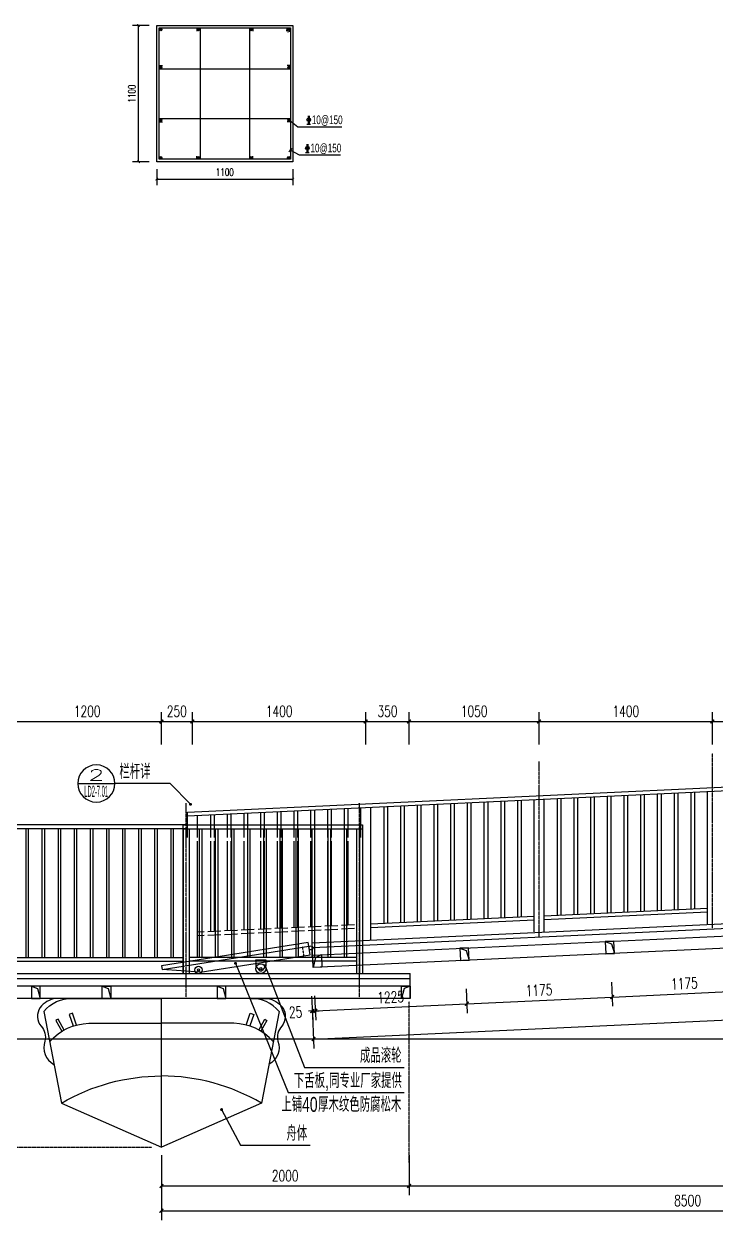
# Model space of a CAD drawing. Extents: x 1332 to 175445, y 256143 to 386027.
# Drawn here: x 101058 to 106648, y 271117 to 280771 of the extents above; entities that cross this region are included whole.
import ezdxf
from ezdxf.enums import TextEntityAlignment as Align

# ---------------------------------------------------------------- set-up
doc = ezdxf.new("R2010")
doc.units = 0
doc.header["$LTSCALE"] = 10
doc.header["$MEASUREMENT"] = 0
doc.linetypes.add('DASH', pattern=[0.35, 0.25, -0.1])
doc.linetypes.add('DOTE', pattern=[2.42, 2, -0.2, 0.02, -0.2])
for name, color, linetype in [('00-Palm-标注', 3, 'Continuous'), ('00-Palm-道路中线', 1, 'DOTE'), ('00-园建', 4, 'Continuous'), ('00-填充', 8, 'Continuous'), ('00-立面细', 2, 'Continuous'), ('04', 4, 'Continuous'), ('06', 6, 'Continuous'), ('0园建', 30, 'Continuous'), ('DIM_LEAD', 3, 'Continuous'), ('PUB_DIM', 3, 'Continuous'), ('PUB_TEXT', 7, 'Continuous')]:
    doc.layers.add(name, color=color, linetype=linetype)
doc.styles.add('_TCH_DIM_T3', font='SIMPLEX', dxfattribs={"width": 0.705882, "bigfont": 'GBCBIG'})
doc.styles.add('COMP', font='COMPLEX', dxfattribs={"bigfont": 'hztxt'})
doc.styles.add('PALMstyle', font='HAIWENRS', dxfattribs={"width": 0.7, "bigfont": 'HZTXT'})
doc.linetypes.add('ZIGZAG', pattern='A,0.0001,-0.2,[131,ltypeshp.shx,S=0.2,R=0,X=-0.2,Y=0],-0.4,[131,ltypeshp.shx,S=0.2,R=180,X=0.2,Y=0],-0.2', length=0.8001)
doc.dimstyles.new('_TCH_ARCH&&20', dxfattribs={"dimtxt": 59.5, "dimasz": 20, "dimexe": 50, "dimexo": 60, "dimgap": 25.25, "dimtad": 1, "dimdec": 0, "dimrnd": 5, "dimzin": 0, "dimdsep": 46, "dimtxsty": '_TCH_DIM_T3', "dimblk": 'ARCHTICK', "dimcen": 0.09, "dimclrt": 7, "dimazin": 2, "dimtfac": 1, "dimtdec": 0, "dimtix": 1, "dimtmove": 2, "dimatfit": 3, "dimfxl": 0, "dimtolj": 1, "dimtzin": 0, "dimarcsym": 0})
doc.dimstyles.new('_TCH_ARCH&&30', dxfattribs={"dimtxt": 89.25, "dimasz": 30, "dimexe": 75, "dimexo": 90, "dimgap": 37.875, "dimtad": 1, "dimdec": 0, "dimrnd": 5, "dimzin": 0, "dimdsep": 46, "dimtxsty": '_TCH_DIM_T3', "dimblk": 'ARCHTICK', "dimcen": 0.09, "dimclrt": 7, "dimazin": 2, "dimtfac": 1, "dimtdec": 0, "dimtix": 1, "dimtmove": 2, "dimatfit": 3, "dimfxl": 0, "dimtolj": 1, "dimtzin": 0, "dimarcsym": 0})

# ---------------------------------------------------------------- blocks, each defined once
blk = doc.blocks.new('A$C2A4A4953')
at = {"layer": '00-园建'}
for p, q in [((300, 10), (0, 80)), ((0, 80), (1200, 80)), ((300, 10), (1200, 10)), ((1200, 10), (1200, 80))]:
    blk.add_line(p, q, dxfattribs=at)
at = {"layer": '00-园建', "linetype": 'DASH', "ltscale": 0.05}
blk.add_line((1150, 10), (1150, 80), dxfattribs=at)
at = {"layer": '00-园建'}
blk.add_lwpolyline([(0, 80), (1200, 80), (1200, 110), (0, 110)], close=True, dxfattribs=at)
for centre, radius in [((290, 30), 30), ((290, 30), 8.5), ((1216, 64), 16)]:
    blk.add_circle(centre, radius, dxfattribs=at)
blk = doc.blocks.new('011')
at = {"lineweight": -3}
for p, q in [((5241.1, 1934), (5241.1, 1895.7)), ((5321.1, 1934), (5321.1, 1895.7)), ((5242.2, 1892.6), (5266.9, 1860.9)), ((5320.1, 1892.6), (5295.3, 1860.9))]:
    blk.add_line(p, q, dxfattribs=at)
blk.add_lwpolyline([(5241.1, 1944), (5321.1, 1944), (5321.1, 1934), (5241.1, 1934)], close=True, dxfattribs=at)
for radius in [40, 8.5]:
    blk.add_circle((5281.1, 1872), radius, dxfattribs=at)
for centre, radius, start, end in [((5246.1, 1895.7), 5, 180, 217.96706), ((5281.1, 1872), 18, 217.96706, 322.03294), ((5316.1, 1895.7), 5, 322.03294, 0)]:
    blk.add_arc(centre, radius, start, end, dxfattribs=at)
blk = doc.blocks.new('CS')
at = {"layer": '00-园建'}
for p, q in [((0, -1200), (0, 0)), ((-807.6, -845.2), (0, -1200)), ((807.6, -845.2), (0, -1200))]:
    blk.add_line(p, q, dxfattribs=at)
for points in [[(-950, -106.7, -0.23632), (-718.1, 0), (0, 0)], [(950, -106.7, 0.23632), (718.1, 0), (0, 0)], [(-854.9, 0, 0.194799), (-979.5, -73.1, 0.323645), (-971.9, -225.1, -0.256381), (-941.2, -344, 0.37414), (-867.7, -533.5, 8.704766)], [(854.9, 0, -0.194799), (979.5, -73.1, -0.323645), (971.9, -225.1, 0.256381), (941.2, -344, -0.37414), (867.7, -533.5, -8.704766)], [(-950, -106.7), (-807.6, -845.2, -0.13307), (0, -626, -0.125801)], [(-786.4, -255.5), (-835.1, -168.1, 0.009242), (-852.4, -178.2), (-803.9, -265.2)], [(-685, -214.5), (-717.2, -119.7, 0.013867), (-745.9, -128.5), (-714, -222.3)], [(950, -106.7), (807.6, -845.2, 0.13307), (0, -626, 0.125801)], [(685, -214.5), (717.2, -119.7, -0.013867), (745.9, -128.5), (714, -222.3)], [(786.4, -255.5), (835.1, -168.1, -0.009242), (852.4, -178.2), (803.9, -265.2)], [(-901.1, -347.4, -0.205442), (-586, -200), (0, -200)], [(901.1, -347.4, 0.205442), (586, -200), (0, -200)]]:
    blk.add_lwpolyline(points, format="xyb", dxfattribs=at)
for points in [[(-718.1, 0), (-854.9, 0)], [(718.1, 0), (854.9, 0)]]:
    blk.add_lwpolyline(points, dxfattribs=at)
blk = doc.blocks.new('索引号')
at = {"color": 2}
blk.add_line((5, 0), (-5, 0), dxfattribs=at)
blk.add_circle((0, 0), 5, dxfattribs=at)
for tag, style, width, p, p2 in [('A', 'COMP', 1.695908, (-2.17, 0.77), (2.19, 0.77)), ('LD1.01', 'PALMstyle', 0.559608, (-3.16, -3.59), (3.23, -3.59))]:
    blk.add_attdef(tag, text='', height=3, dxfattribs=dict(style=style, width=width)).set_placement(p, p2, align=Align.FIT)
blk = doc.blocks.new('L')
at = {"layer": '00-填充', "color": 8}
for p, q in [((1400, 1200), (0, 1200)), ((1400, 1170), (0, 1170)), ((105, 1170), (105, 130)), ((125, 1170), (125, 130)), ((235, 1170), (235, 130)), ((255, 1170), (255, 130)), ((365, 1170), (365, 130)), ((385, 1170), (385, 130)), ((495, 1170), (495, 130)), ((515, 1170), (515, 130)), ((625, 1170), (625, 130)), ((645, 1170), (645, 130)), ((755, 1170), (755, 130)), ((775, 1170), (775, 130)), ((885, 1170), (885, 130)), ((905, 1170), (905, 130)), ((1015, 1170), (1015, 130)), ((1035, 1170), (1035, 130)), ((1145, 1170), (1145, 130)), ((1165, 1170), (1165, 130)), ((1275, 1170), (1275, 130)), ((1295, 1170), (1295, 130)), ((1375, 1170), (1375, 0)), ((25, 130), (1375, 130)), ((25, 100), (1375, 100)), ((40, 130), (1360, 130)), ((40, 100), (1360, 100))]:
    blk.add_line(p, q, dxfattribs=at)
blk.add_lwpolyline([(25, 1170), (25, 0)], dxfattribs=at)
blk = doc.blocks.new('L1')
at = {"layer": '00-填充', "color": 8}
for p, q in [((-25, 1200), (1425, 1200)), ((-25, 0), (-25, 1200)), ((-25, 1170), (1425, 1170)), ((25, 1170), (25, 0)), ((105, 1170), (105, 130)), ((125, 1170), (125, 130)), ((235, 1170), (235, 130)), ((255, 1170), (255, 130)), ((365, 1170), (365, 130)), ((385, 1170), (385, 130)), ((495, 1170), (495, 130)), ((515, 1170), (515, 130)), ((625, 1170), (625, 130)), ((645, 1170), (645, 130)), ((755, 1170), (755, 130)), ((775, 1170), (775, 130)), ((885, 1170), (885, 130)), ((905, 1170), (905, 130)), ((1015, 1170), (1015, 130)), ((1035, 1170), (1035, 130)), ((1145, 1170), (1145, 130)), ((1165, 1170), (1165, 130)), ((1275, 1170), (1275, 130)), ((1295, 1170), (1295, 130)), ((1400, 1200), (1400, 0)), ((1425, 1200), (1425, 0)), ((1375, 130), (25, 130)), ((1375, 100), (25, 100)), ((1360, 130), (40, 130)), ((1360, 100), (40, 100))]:
    blk.add_line(p, q, dxfattribs=at)
blk.add_lwpolyline([(1375, 1170), (1375, 0)], dxfattribs=at)
blk = doc.blocks.new('_ArchTick')
at = {"color": 0, "linetype": 'ByBlock', "const_width": 0.4}
blk.add_lwpolyline([(-0.5, -0.5), (0.5, 0.5)], dxfattribs=at)
blk = doc.blocks.new('*D272')
at = {"layer": 'Defpoints', "color": 0, "transparency": 16777216}
for p in [(104168.5, 271731.4), (110668.5, 271731.4), (110668.5, 271392)]:
    blk.add_point(p, dxfattribs=at)
at = {"layer": 'PUB_DIM', "color": 0, "lineweight": -2, "transparency": 16777216}
for p, q in [((104168.5, 271641.4), (104168.5, 271317)), ((110668.5, 271641.4), (110668.5, 271317)), ((104168.5, 271392), (110668.5, 271392))]:
    blk.add_line(p, q, dxfattribs=at)
at = {"layer": 'PUB_DIM', "color": 0, "lineweight": -2, "transparency": 16777216, "xscale": 30, "yscale": 30, "zscale": 30, "rotation": 180}
blk.add_blockref('_ArchTick', (104168.5, 271392), dxfattribs=at)
at = {"layer": 'PUB_DIM', "color": 0, "lineweight": -2, "transparency": 16777216, "xscale": 30, "yscale": 30, "zscale": 30}
blk.add_blockref('_ArchTick', (110668.5, 271392), dxfattribs=at)
at = {"layer": 'PUB_DIM', "color": 7, "transparency": 16777216, "insert": (107418.5, 271474.5), "char_height": 89.25, "attachment_point": 5, "style": '_TCH_DIM_T3'}
blk.add_mtext('\\A1;6500', dxfattribs=at)
blk = doc.blocks.new('*D273')
at = {"layer": 'Defpoints', "color": 0, "transparency": 16777216}
for p in [(102168.5, 271731.4), (104168.5, 271731.4), (104168.5, 271392)]:
    blk.add_point(p, dxfattribs=at)
at = {"layer": 'PUB_DIM', "color": 0, "lineweight": -2, "transparency": 16777216}
for p, q in [((102168.5, 271641.4), (102168.5, 271317)), ((104168.5, 271641.4), (104168.5, 271317)), ((102168.5, 271392), (104168.5, 271392))]:
    blk.add_line(p, q, dxfattribs=at)
at = {"layer": 'PUB_DIM', "color": 0, "lineweight": -2, "transparency": 16777216, "xscale": 30, "yscale": 30, "zscale": 30, "rotation": 180}
blk.add_blockref('_ArchTick', (102168.5, 271392), dxfattribs=at)
at = {"layer": 'PUB_DIM', "color": 0, "lineweight": -2, "transparency": 16777216, "xscale": 30, "yscale": 30, "zscale": 30}
blk.add_blockref('_ArchTick', (104168.5, 271392), dxfattribs=at)
at = {"layer": 'PUB_DIM', "color": 7, "transparency": 16777216, "insert": (103168.5, 271474.5), "char_height": 89.25, "attachment_point": 5, "style": '_TCH_DIM_T3'}
blk.add_mtext('\\A1;2000', dxfattribs=at)
blk = doc.blocks.new('*D274')
at = {"layer": 'Defpoints', "color": 0, "transparency": 16777216}
for p in [(102168.5, 271464.2), (110668.5, 271464.2), (110668.5, 271191.6)]:
    blk.add_point(p, dxfattribs=at)
at = {"layer": 'PUB_DIM', "color": 0, "lineweight": -2, "transparency": 16777216}
for p, q in [((102168.5, 271374.2), (102168.5, 271116.6)), ((110668.5, 271374.2), (110668.5, 271116.6)), ((102168.5, 271191.6), (110668.5, 271191.6))]:
    blk.add_line(p, q, dxfattribs=at)
at = {"layer": 'PUB_DIM', "color": 0, "lineweight": -2, "transparency": 16777216, "xscale": 30, "yscale": 30, "zscale": 30, "rotation": 180}
blk.add_blockref('_ArchTick', (102168.5, 271191.6), dxfattribs=at)
at = {"layer": 'PUB_DIM', "color": 0, "lineweight": -2, "transparency": 16777216, "xscale": 30, "yscale": 30, "zscale": 30}
blk.add_blockref('_ArchTick', (110668.5, 271191.6), dxfattribs=at)
at = {"layer": 'PUB_DIM', "color": 7, "transparency": 16777216, "insert": (106418.5, 271274.1), "char_height": 89.25, "attachment_point": 5, "style": '_TCH_DIM_T3'}
blk.add_mtext('\\A1;8500', dxfattribs=at)
blk = doc.blocks.new('*D276')
at = {"layer": 'Defpoints', "color": 0, "transparency": 16777216}
for p in [(102168.5, 275140.7), (100968.5, 274864.5), (102168.5, 274864.5)]:
    blk.add_point(p, dxfattribs=at)
at = {"layer": 'PUB_DIM', "color": 0, "lineweight": -2, "transparency": 16777216}
for p, q in [((100968.5, 274954.5), (100968.5, 275215.7)), ((102168.5, 274954.5), (102168.5, 275215.7)), ((100968.5, 275140.7), (102168.5, 275140.7))]:
    blk.add_line(p, q, dxfattribs=at)
at = {"layer": 'PUB_DIM', "color": 0, "lineweight": -2, "transparency": 16777216, "xscale": 30, "yscale": 30, "zscale": 30, "rotation": 180}
blk.add_blockref('_ArchTick', (100968.5, 275140.7), dxfattribs=at)
at = {"layer": 'PUB_DIM', "color": 0, "lineweight": -2, "transparency": 16777216, "xscale": 30, "yscale": 30, "zscale": 30}
blk.add_blockref('_ArchTick', (102168.5, 275140.7), dxfattribs=at)
at = {"layer": 'PUB_DIM', "color": 7, "transparency": 16777216, "insert": (101568.5, 275223.2), "char_height": 89.25, "attachment_point": 5, "style": '_TCH_DIM_T3'}
blk.add_mtext('\\A1;1200', dxfattribs=at)
blk = doc.blocks.new('*D277')
at = {"layer": 'Defpoints', "color": 0, "transparency": 16777216}
for p in [(102418.5, 275140.7), (102168.5, 274864.5), (102418.5, 274864.5)]:
    blk.add_point(p, dxfattribs=at)
at = {"layer": 'PUB_DIM', "color": 0, "lineweight": -2, "transparency": 16777216}
for p, q in [((102168.5, 274954.5), (102168.5, 275215.7)), ((102418.5, 274954.5), (102418.5, 275215.7)), ((102168.5, 275140.7), (102418.5, 275140.7))]:
    blk.add_line(p, q, dxfattribs=at)
at = {"layer": 'PUB_DIM', "color": 0, "lineweight": -2, "transparency": 16777216, "xscale": 30, "yscale": 30, "zscale": 30, "rotation": 180}
blk.add_blockref('_ArchTick', (102168.5, 275140.7), dxfattribs=at)
at = {"layer": 'PUB_DIM', "color": 0, "lineweight": -2, "transparency": 16777216, "xscale": 30, "yscale": 30, "zscale": 30}
blk.add_blockref('_ArchTick', (102418.5, 275140.7), dxfattribs=at)
at = {"layer": 'PUB_DIM', "color": 7, "transparency": 16777216, "insert": (102293.5, 275223.2), "char_height": 89.25, "attachment_point": 5, "style": '_TCH_DIM_T3'}
blk.add_mtext('\\A1;250', dxfattribs=at)
blk = doc.blocks.new('*D278')
at = {"layer": 'Defpoints', "color": 0, "transparency": 16777216}
for p in [(103818.5, 275140.7), (102418.5, 274864.5), (103818.5, 274864.5)]:
    blk.add_point(p, dxfattribs=at)
at = {"layer": 'PUB_DIM', "color": 0, "lineweight": -2, "transparency": 16777216}
for p, q in [((102418.5, 274954.5), (102418.5, 275215.7)), ((103818.5, 274954.5), (103818.5, 275215.7)), ((102418.5, 275140.7), (103818.5, 275140.7))]:
    blk.add_line(p, q, dxfattribs=at)
at = {"layer": 'PUB_DIM', "color": 0, "lineweight": -2, "transparency": 16777216, "xscale": 30, "yscale": 30, "zscale": 30, "rotation": 180}
blk.add_blockref('_ArchTick', (102418.5, 275140.7), dxfattribs=at)
at = {"layer": 'PUB_DIM', "color": 0, "lineweight": -2, "transparency": 16777216, "xscale": 30, "yscale": 30, "zscale": 30}
blk.add_blockref('_ArchTick', (103818.5, 275140.7), dxfattribs=at)
at = {"layer": 'PUB_DIM', "color": 7, "transparency": 16777216, "insert": (103118.5, 275223.2), "char_height": 89.25, "attachment_point": 5, "style": '_TCH_DIM_T3'}
blk.add_mtext('\\A1;1400', dxfattribs=at)
blk = doc.blocks.new('*D279')
at = {"layer": 'Defpoints', "color": 0, "transparency": 16777216}
for p in [(104168.5, 275140.7), (103818.5, 274864.5), (104168.5, 274864.5)]:
    blk.add_point(p, dxfattribs=at)
at = {"layer": 'PUB_DIM', "color": 0, "lineweight": -2, "transparency": 16777216}
for p, q in [((103818.5, 274954.5), (103818.5, 275215.7)), ((104168.5, 274954.5), (104168.5, 275215.7)), ((103818.5, 275140.7), (104168.5, 275140.7))]:
    blk.add_line(p, q, dxfattribs=at)
at = {"layer": 'PUB_DIM', "color": 0, "lineweight": -2, "transparency": 16777216, "xscale": 30, "yscale": 30, "zscale": 30, "rotation": 180}
blk.add_blockref('_ArchTick', (103818.5, 275140.7), dxfattribs=at)
at = {"layer": 'PUB_DIM', "color": 0, "lineweight": -2, "transparency": 16777216, "xscale": 30, "yscale": 30, "zscale": 30}
blk.add_blockref('_ArchTick', (104168.5, 275140.7), dxfattribs=at)
at = {"layer": 'PUB_DIM', "color": 7, "transparency": 16777216, "insert": (103993.5, 275223.2), "char_height": 89.25, "attachment_point": 5, "style": '_TCH_DIM_T3'}
blk.add_mtext('\\A1;350', dxfattribs=at)
blk = doc.blocks.new('*D280')
at = {"layer": 'Defpoints', "color": 0, "transparency": 16777216}
for p in [(105218.5, 275140.7), (104168.5, 274864.5), (105218.5, 274864.5)]:
    blk.add_point(p, dxfattribs=at)
at = {"layer": 'PUB_DIM', "color": 0, "lineweight": -2, "transparency": 16777216}
for p, q in [((104168.5, 274954.5), (104168.5, 275215.7)), ((105218.5, 274954.5), (105218.5, 275215.7)), ((104168.5, 275140.7), (105218.5, 275140.7))]:
    blk.add_line(p, q, dxfattribs=at)
at = {"layer": 'PUB_DIM', "color": 0, "lineweight": -2, "transparency": 16777216, "xscale": 30, "yscale": 30, "zscale": 30, "rotation": 180}
blk.add_blockref('_ArchTick', (104168.5, 275140.7), dxfattribs=at)
at = {"layer": 'PUB_DIM', "color": 0, "lineweight": -2, "transparency": 16777216, "xscale": 30, "yscale": 30, "zscale": 30}
blk.add_blockref('_ArchTick', (105218.5, 275140.7), dxfattribs=at)
at = {"layer": 'PUB_DIM', "color": 7, "transparency": 16777216, "insert": (104693.5, 275223.2), "char_height": 89.25, "attachment_point": 5, "style": '_TCH_DIM_T3'}
blk.add_mtext('\\A1;1050', dxfattribs=at)
blk = doc.blocks.new('*D281')
at = {"layer": 'Defpoints', "color": 0, "transparency": 16777216}
for p in [(106618.5, 275140.7), (105218.5, 274864.5), (106618.5, 274864.5)]:
    blk.add_point(p, dxfattribs=at)
at = {"layer": 'PUB_DIM', "color": 0, "lineweight": -2, "transparency": 16777216}
for p, q in [((105218.5, 274954.5), (105218.5, 275215.7)), ((106618.5, 274954.5), (106618.5, 275215.7)), ((105218.5, 275140.7), (106618.5, 275140.7))]:
    blk.add_line(p, q, dxfattribs=at)
at = {"layer": 'PUB_DIM', "color": 0, "lineweight": -2, "transparency": 16777216, "xscale": 30, "yscale": 30, "zscale": 30, "rotation": 180}
blk.add_blockref('_ArchTick', (105218.5, 275140.7), dxfattribs=at)
at = {"layer": 'PUB_DIM', "color": 0, "lineweight": -2, "transparency": 16777216, "xscale": 30, "yscale": 30, "zscale": 30}
blk.add_blockref('_ArchTick', (106618.5, 275140.7), dxfattribs=at)
at = {"layer": 'PUB_DIM', "color": 7, "transparency": 16777216, "insert": (105918.5, 275223.2), "char_height": 89.25, "attachment_point": 5, "style": '_TCH_DIM_T3'}
blk.add_mtext('\\A1;1400', dxfattribs=at)
blk = doc.blocks.new('*D282')
at = {"layer": 'Defpoints', "color": 0, "transparency": 16777216}
for p in [(108018.5, 275140.7), (106618.5, 274864.5), (108018.5, 274864.5)]:
    blk.add_point(p, dxfattribs=at)
at = {"layer": 'PUB_DIM', "color": 0, "lineweight": -2, "transparency": 16777216}
for p, q in [((106618.5, 274954.5), (106618.5, 275215.7)), ((108018.5, 274954.5), (108018.5, 275215.7)), ((106618.5, 275140.7), (108018.5, 275140.7))]:
    blk.add_line(p, q, dxfattribs=at)
at = {"layer": 'PUB_DIM', "color": 0, "lineweight": -2, "transparency": 16777216, "xscale": 30, "yscale": 30, "zscale": 30, "rotation": 180}
blk.add_blockref('_ArchTick', (106618.5, 275140.7), dxfattribs=at)
at = {"layer": 'PUB_DIM', "color": 0, "lineweight": -2, "transparency": 16777216, "xscale": 30, "yscale": 30, "zscale": 30}
blk.add_blockref('_ArchTick', (108018.5, 275140.7), dxfattribs=at)
at = {"layer": 'PUB_DIM', "color": 7, "transparency": 16777216, "insert": (107318.5, 275223.2), "char_height": 89.25, "attachment_point": 5, "style": '_TCH_DIM_T3'}
blk.add_mtext('\\A1;1400', dxfattribs=at)
blk = doc.blocks.new('*D289')
at = {"layer": 'Defpoints', "color": 0, "transparency": 16777216}
for p in [(103376.7, 273014.3), (103401.7, 273015.5), (103411.5, 272805.4)]:
    blk.add_point(p, dxfattribs=at)
at = {"layer": 'PUB_DIM', "color": 0, "lineweight": -2, "transparency": 16777216}
for p, q in [((103380.9, 272924.4), (103390, 272729.3)), ((103405.9, 272925.6), (103415, 272730.5)), ((103386.5, 272804.3), (103356.5, 272802.9)), ((103386.5, 272804.3), (103411.5, 272805.4)), ((103411.5, 272805.4), (103441.4, 272806.8))]:
    blk.add_line(p, q, dxfattribs=at)
at = {"layer": 'PUB_DIM', "color": 0, "lineweight": -2, "transparency": 16777216, "xscale": 30, "yscale": 30, "zscale": 30}
for p, rotation in [((103386.5, 272804.3), 2.660304574881236), ((103411.5, 272805.4), 182.6603045748812)]:
    blk.add_blockref('_ArchTick', p, dxfattribs=dict(at, rotation=rotation))
at = {"layer": 'PUB_DIM', "color": 7, "transparency": 16777216, "insert": (103251.8, 272795.3), "char_height": 89.25, "attachment_point": 5, "rotation": 2.6603, "style": '_TCH_DIM_T3'}
blk.add_mtext('\\A1;25', dxfattribs=at)
blk = doc.blocks.new('*D290')
at = {"layer": 'Defpoints', "color": 0, "transparency": 16777216}
for p in [(104625.4, 273072.3), (103401.7, 273015.5), (104635.2, 272862.3)]:
    blk.add_point(p, dxfattribs=at)
at = {"layer": 'PUB_DIM', "color": 0, "lineweight": -2, "transparency": 16777216}
for p, q in [((104629.6, 272982.4), (104638.6, 272787.4)), ((103405.9, 272925.6), (103415, 272730.5)), ((103411.5, 272805.4), (104635.2, 272862.3))]:
    blk.add_line(p, q, dxfattribs=at)
at = {"layer": 'PUB_DIM', "color": 0, "lineweight": -2, "transparency": 16777216, "xscale": 30, "yscale": 30, "zscale": 30}
for p, rotation in [((104635.2, 272862.3), 2.660304574893496), ((103411.5, 272805.4), 182.6603045748935)]:
    blk.add_blockref('_ArchTick', p, dxfattribs=dict(at, rotation=rotation))
at = {"layer": 'PUB_DIM', "color": 7, "transparency": 16777216, "insert": (104019.5, 272916.3), "char_height": 89.25, "attachment_point": 5, "rotation": 2.6603, "style": '_TCH_DIM_T3'}
blk.add_mtext('\\A1;1225', dxfattribs=at)
blk = doc.blocks.new('*D291')
at = {"layer": 'Defpoints', "color": 0, "transparency": 16777216}
for p in [(104625.4, 273072.3), (105799.1, 273126.9), (105808.9, 272916.8)]:
    blk.add_point(p, dxfattribs=at)
at = {"layer": 'PUB_DIM', "color": 0, "lineweight": -2, "transparency": 16777216}
for p, q in [((105803.3, 273036.9), (105812.4, 272841.9)), ((104629.6, 272982.4), (104638.6, 272787.4)), ((104635.2, 272862.3), (105808.9, 272916.8))]:
    blk.add_line(p, q, dxfattribs=at)
at = {"layer": 'PUB_DIM', "color": 0, "lineweight": -2, "transparency": 16777216, "xscale": 30, "yscale": 30, "zscale": 30}
for p, rotation in [((105808.9, 272916.8), 2.660304574892746), ((104635.2, 272862.3), 182.6603045748928)]:
    blk.add_blockref('_ArchTick', p, dxfattribs=dict(at, rotation=rotation))
at = {"layer": 'PUB_DIM', "color": 7, "transparency": 16777216, "insert": (105218.2, 272972), "char_height": 89.25, "attachment_point": 5, "rotation": 2.6603, "style": '_TCH_DIM_T3'}
blk.add_mtext('\\A1;1175', dxfattribs=at)
blk = doc.blocks.new('*D292')
at = {"layer": 'Defpoints', "color": 0, "transparency": 16777216}
for p in [(106972.9, 273181.4), (105799.1, 273126.9), (106982.6, 272971.3)]:
    blk.add_point(p, dxfattribs=at)
at = {"layer": 'PUB_DIM', "color": 0, "lineweight": -2, "transparency": 16777216}
for p, q in [((105803.3, 273036.9), (105812.4, 272841.9)), ((106977, 273091.5), (106986.1, 272896.4)), ((105808.9, 272916.8), (106982.6, 272971.3))]:
    blk.add_line(p, q, dxfattribs=at)
at = {"layer": 'PUB_DIM', "color": 0, "lineweight": -2, "transparency": 16777216, "xscale": 30, "yscale": 30, "zscale": 30}
for p, rotation in [((105808.9, 272916.8), 182.6603045748943), ((106982.6, 272971.3), 2.660304574894348)]:
    blk.add_blockref('_ArchTick', p, dxfattribs=dict(at, rotation=rotation))
at = {"layer": 'PUB_DIM', "color": 7, "transparency": 16777216, "insert": (106391.9, 273026.5), "char_height": 89.25, "attachment_point": 5, "rotation": 2.6603, "style": '_TCH_DIM_T3'}
blk.add_mtext('\\A1;1175', dxfattribs=at)
blk = doc.blocks.new('*D297')
at = {"layer": 'Defpoints', "color": 0, "transparency": 16777216}
for p in [(110573.2, 273258.6), (103380.9, 272924.4), (110589.3, 272911.3)]:
    blk.add_point(p, dxfattribs=at)
at = {"layer": 'PUB_DIM', "color": 0, "lineweight": -2, "transparency": 16777216}
for p, q in [((110577.3, 273168.7), (110592.8, 272836.4)), ((103397.1, 272577.1), (110589.3, 272911.3)), ((103385.1, 272834.5), (103400.5, 272502.2))]:
    blk.add_line(p, q, dxfattribs=at)
at = {"layer": 'PUB_DIM', "color": 0, "lineweight": -2, "transparency": 16777216, "xscale": 30, "yscale": 30, "zscale": 30}
for p, rotation in [((110589.3, 272911.3), 2.660304574892872), ((103397.1, 272577.1), 182.6603045748928)]:
    blk.add_blockref('_ArchTick', p, dxfattribs=dict(at, rotation=rotation))
at = {"layer": 'PUB_DIM', "color": 7, "transparency": 16777216, "insert": (106989.3, 272826.6), "char_height": 89.25, "attachment_point": 5, "rotation": 2.6603, "style": '_TCH_DIM_T3'}
blk.add_mtext('\\A1;7200', dxfattribs=at)
blk = doc.blocks.new('*D389')
at = {"layer": 'Defpoints', "color": 0, "transparency": 16777216}
for p in [(101983.7, 280758.5), (102130.1, 280758.5), (102130.1, 279658.5)]:
    blk.add_point(p, dxfattribs=at)
at = {"layer": 'PUB_DIM', "color": 0, "lineweight": -2, "transparency": 16777216}
for p, q in [((102070.1, 280758.5), (101933.7, 280758.5)), ((101983.7, 279658.5), (101983.7, 280758.5)), ((102070.1, 279658.5), (101933.7, 279658.5))]:
    blk.add_line(p, q, dxfattribs=at)
at = {"layer": 'PUB_DIM', "color": 0, "lineweight": -2, "transparency": 16777216, "xscale": 20, "yscale": 20, "zscale": 20}
for p, rotation in [((101983.7, 280758.5), 90), ((101983.7, 279658.5), 270)]:
    blk.add_blockref('_ArchTick', p, dxfattribs=dict(at, rotation=rotation))
at = {"layer": 'PUB_DIM', "color": 7, "transparency": 16777216, "insert": (101928.7, 280208.5), "char_height": 59.5, "attachment_point": 5, "rotation": 90, "style": '_TCH_DIM_T3'}
blk.add_mtext('\\A1;1100', dxfattribs=at)
blk = doc.blocks.new('*D390')
at = {"layer": 'Defpoints', "color": 0, "transparency": 16777216}
for p in [(102130.1, 279658.5), (103230.1, 279658.5), (103230.1, 279519.2)]:
    blk.add_point(p, dxfattribs=at)
at = {"layer": 'PUB_DIM', "color": 0, "lineweight": -2, "transparency": 16777216}
for p, q in [((102130.1, 279598.5), (102130.1, 279469.2)), ((102130.1, 279519.2), (103230.1, 279519.2)), ((103230.1, 279598.5), (103230.1, 279469.2))]:
    blk.add_line(p, q, dxfattribs=at)
at = {"layer": 'PUB_DIM', "color": 0, "lineweight": -2, "transparency": 16777216, "xscale": 20, "yscale": 20, "zscale": 20, "rotation": 180}
blk.add_blockref('_ArchTick', (102130.1, 279519.2), dxfattribs=at)
at = {"layer": 'PUB_DIM', "color": 0, "lineweight": -2, "transparency": 16777216, "xscale": 20, "yscale": 20, "zscale": 20}
blk.add_blockref('_ArchTick', (103230.1, 279519.2), dxfattribs=at)
at = {"layer": 'PUB_DIM', "color": 7, "transparency": 16777216, "insert": (102680.1, 279574.2), "char_height": 59.5, "attachment_point": 5, "style": '_TCH_DIM_T3'}
blk.add_mtext('\\A1;1100', dxfattribs=at)

msp = doc.modelspace()

# ---------------------------------------------------------------- hatches: boundary and pattern name
at = {"ltscale": 100}
for points in [[(102152.4, 280726.5, 1), (102172.4, 280726.5, 1)], [(102457.3, 280726.7, 1), (102477.3, 280726.7, 1)], [(102902.9, 280726.7, -1), (102882.9, 280726.7, -1)], [(103187.6, 280726.2, 1), (103207.6, 280726.2, 1)], [(102161.8, 280431.3, -1), (102161.8, 280411.3, -1)], [(103198.4, 280431.8, -1), (103198.4, 280411.8, -1)], [(102161.8, 279985.7, 1), (102161.8, 280005.7, 1)], [(103198.4, 279985.2, 1), (103198.4, 280005.2, 1)], [(102152.2, 279690.8, 1), (102172.2, 279690.8, 1)], [(102456.8, 279690.2, 1), (102476.8, 279690.2, 1)], [(102903.4, 279690.2, -1), (102883.4, 279690.2, -1)], [(103187.2, 279690.8, 1), (103207.2, 279690.8, 1)]]:
    msp.add_hatch(color=6, dxfattribs=at).paths.add_polyline_path(points)

# ---------------------------------------------------------------- linework, layer by layer
at = {"color": 6, "ltscale": 100}
for centre in [(102162.4, 280726.5), (102467.3, 280726.7), (102892.9, 280726.7), (103197.6, 280726.2), (102161.8, 280421.3), (103198.4, 280421.8), (102161.8, 279995.7), (103198.4, 279995.2), (102162.2, 279690.8), (102466.8, 279690.2), (102893.4, 279690.2), (103197.2, 279690.8)]:
    msp.add_circle(centre, 10, dxfattribs=at)
at = {"layer": '00-Palm-道路中线', "ltscale": 0.1}
for points in [[(106618.5, 273464.1), (106618.5, 274884.3)], [(105218.5, 273399), (105218.5, 274819.3)], [(102368.5, 272914.8), (102368.5, 274482.9)], [(103768.5, 272914.8), (103768.5, 274482.9)]]:
    msp.add_lwpolyline(points, dxfattribs=at)
at = {"layer": '00-园建'}
for p, q in [((103386.7, 273355.6), (110586, 273690.1)), ((103388.5, 273315.6), (110587.8, 273650.1)), ((99158.5, 273105.6), (104178.5, 273105.6)), ((104178.5, 272905.6), (104178.5, 273105.6)), ((104178.5, 272905.6), (99158.5, 272905.6))]:
    msp.add_line(p, q, dxfattribs=at)
at = {"layer": '00-园建', "color": 5, "linetype": 'ZIGZAG', "ltscale": 0.2}
msp.add_line((110668.5, 272577.2), (99158.5, 272577.2), dxfattribs=at)
at = {"layer": '00-园建'}
for points in [[(110595.3, 273490.3), (103394.9, 273155.7), (103386.7, 273355.6)], [(99158.5, 273065.6), (104178.5, 273065.6)]]:
    msp.add_lwpolyline(points, dxfattribs=at)
for points in [[(102618.5, 272905.6), (102688.5, 272905.6), (102688.5, 273005.6), (102618.5, 273005.6)], [(104178.5, 272905.6), (104108.5, 272905.6), (104108.5, 273005.6), (104178.5, 273005.6)]]:
    msp.add_lwpolyline(points, close=True, dxfattribs=at)
at = {"layer": '00-填充', "color": 8}
for p, q in [((102378.5, 274409.9), (110843, 274803.2)), ((102378.5, 274379.9), (110843, 274773.2)), ((104638.5, 274484.9), (104638.5, 273543.9)), ((104668.5, 274486.3), (104668.5, 273545.3)), ((104773.5, 274491.2), (104773.5, 273550.1)), ((104803.5, 274492.6), (104803.5, 273551.5)), ((104908.5, 274497.4), (104908.5, 273556.4)), ((104938.5, 274498.8), (104938.5, 273557.8)), ((105043.5, 274503.7), (105043.5, 273562.7)), ((105073.5, 274505.1), (105073.5, 273564.1)), ((105178.5, 273442.5), (105178.5, 274510)), ((105258.5, 273442.5), (105258.5, 274513.7)), ((105363.5, 274518.6), (105363.5, 273577.6)), ((105393.5, 274520), (105393.5, 273578.9)), ((105498.5, 274524.8), (105498.5, 273583.8)), ((105528.5, 274526.2), (105528.5, 273585.2)), ((105633.5, 274531.1), (105633.5, 273590.1)), ((105663.5, 274532.5), (105663.5, 273591.5)), ((105768.5, 274537.4), (105768.5, 273596.4)), ((105798.5, 274538.8), (105798.5, 273597.8)), ((105903.5, 274543.7), (105903.5, 273602.6)), ((105933.5, 274545.1), (105933.5, 273604)), ((106038.5, 274549.9), (106038.5, 273608.9)), ((106068.5, 274551.3), (106068.5, 273610.3)), ((106173.5, 274556.2), (106173.5, 273615.2)), ((106203.5, 274557.6), (106203.5, 273616.6)), ((106308.5, 274562.5), (106308.5, 273621.5)), ((106338.5, 274563.9), (106338.5, 273622.9)), ((106443.5, 274568.8), (106443.5, 273627.7)), ((106473.5, 274570.1), (106473.5, 273629.1)), ((106578.5, 273507.6), (106578.5, 274575)), ((102378.5, 274205.6), (102378.5, 274409.9)), ((102563.5, 274388.5), (102563.5, 274205.6)), ((102593.5, 274389.9), (102593.5, 274205.6)), ((102698.5, 274394.7), (102698.5, 274205.6)), ((102728.5, 274396.1), (102728.5, 274205.6)), ((102833.5, 274401), (102833.5, 274205.6)), ((102863.5, 274402.4), (102863.5, 274205.6)), ((102968.5, 274407.3), (102968.5, 274205.6)), ((102998.5, 274408.7), (102998.5, 274205.6)), ((103103.5, 274413.6), (103103.5, 274205.6)), ((103133.5, 274415), (103133.5, 274205.6)), ((103238.5, 274419.8), (103238.5, 274205.6)), ((103268.5, 274421.2), (103268.5, 274205.6)), ((103373.5, 274426.1), (103373.5, 274205.6)), ((103403.5, 274427.5), (103403.5, 274205.6)), ((103508.5, 274432.4), (103508.5, 274205.6)), ((103538.5, 274433.8), (103538.5, 274205.6)), ((103643.5, 274438.7), (103643.5, 274205.6)), ((103673.5, 274440), (103673.5, 274205.6)), ((103778.5, 274205.6), (103778.5, 274444.9)), ((103858.5, 273377.5), (103858.5, 274448.6)), ((103963.5, 274453.5), (103963.5, 273512.5)), ((103993.5, 274454.9), (103993.5, 273513.9)), ((104098.5, 274459.8), (104098.5, 273518.8)), ((104128.5, 274461.2), (104128.5, 273520.2)), ((104233.5, 274466.1), (104233.5, 273525.1)), ((104263.5, 274467.5), (104263.5, 273526.4)), ((104368.5, 274472.3), (104368.5, 273531.3)), ((104398.5, 274473.7), (104398.5, 273532.7)), ((104503.5, 274478.6), (104503.5, 273537.6)), ((104533.5, 274480), (104533.5, 273539)), ((102458.5, 274205.6), (102458.5, 274383.6)), ((102458.5, 273235.6), (102458.5, 274175.6)), ((102563.5, 274175.6), (102563.5, 273447.5)), ((102593.5, 274175.6), (102593.5, 273448.8)), ((102698.5, 274175.6), (102698.5, 273453.7)), ((102728.5, 274175.6), (102728.5, 273455.1)), ((102833.5, 274175.6), (102833.5, 273460)), ((102863.5, 274175.6), (102863.5, 273461.4)), ((102968.5, 274175.6), (102968.5, 273466.3)), ((102998.5, 274175.6), (102998.5, 273467.7)), ((103103.5, 274175.6), (103103.5, 273472.5)), ((103133.5, 274175.6), (103133.5, 273473.9)), ((103238.5, 274175.6), (103238.5, 273478.8)), ((103268.5, 274175.6), (103268.5, 273480.2)), ((103373.5, 274175.6), (103373.5, 273485.1)), ((103403.5, 274175.6), (103403.5, 273486.5)), ((103508.5, 274175.6), (103508.5, 273491.4)), ((103538.5, 274175.6), (103538.5, 273492.8)), ((103643.5, 274175.6), (103643.5, 273497.6)), ((103673.5, 274175.6), (103673.5, 273499)), ((105258.5, 273572.7), (106578.5, 273634)), ((103391.3, 273255.7), (110502.4, 273586.1)), ((103858.5, 273507.6), (105178.5, 273569)), ((103858.5, 273477.6), (105178.5, 273538.9)), ((105258.5, 273542.6), (106578.5, 273604)), ((102458.5, 273442.6), (102513.5, 273445.1)), ((102543.5, 273446.5), (102648.5, 273451.4)), ((102678.5, 273452.8), (102783.5, 273457.7)), ((102678.5, 273422.8), (102783.5, 273427.6)), ((102813.5, 273459.1), (102918.5, 273464)), ((102813.5, 273429), (102918.5, 273433.9)), ((102948.5, 273465.3), (103053.5, 273470.2)), ((102948.5, 273435.3), (103053.5, 273440.2)), ((103083.5, 273471.6), (103188.5, 273476.5)), ((103083.5, 273441.6), (103188.5, 273446.5)), ((103218.5, 273477.9), (103323.5, 273482.8)), ((103218.5, 273447.9), (103323.5, 273452.7)), ((103353.5, 273484.2), (103458.5, 273489)), ((103353.5, 273454.1), (103458.5, 273459)), ((103488.5, 273490.4), (103593.5, 273495.3)), ((103488.5, 273460.4), (103593.5, 273465.3)), ((103623.5, 273496.7), (103728.5, 273501.6)), ((103623.5, 273466.7), (103728.5, 273471.6)), ((102458.5, 273412.5), (102513.5, 273415.1)), ((102543.5, 273416.5), (102648.5, 273421.4)), ((104178.5, 273005.6), (99158.5, 273005.6))]:
    msp.add_line(p, q, dxfattribs=at)
for points in [[(105757.6, 273265.5), (105827.6, 273268.8), (105822.9, 273368.7), (105753, 273365.4)], [(101758.5, 272905.6), (101688.5, 272905.6), (101688.5, 273005.6), (101758.5, 273005.6)]]:
    msp.add_lwpolyline(points, close=True, dxfattribs=at)
for points in [[(105753, 273365.4), (105803.2, 273346.7), (105827.6, 273268.8)], [(103460.2, 273258.7), (103411.9, 273235.4), (103394.9, 273155.6)], [(104579.3, 273310.9), (104629.5, 273292.2), (104653.8, 273214.2)], [(101118.5, 273005.6), (101167.8, 272984.6), (101188.5, 272905.6)], [(101688.5, 273005.6), (101737.8, 272984.6), (101758.5, 272905.6)], [(102618.5, 273005.6), (102667.8, 272984.6), (102688.5, 272905.6)], [(104178.5, 273005.6), (104129.2, 272984.6), (104108.5, 272905.6)]]:
    msp.add_lwpolyline(points, dxfattribs=at)
at = {"layer": '00-立面细'}
for points in [[(103464.9, 273158.8), (103394.9, 273155.6), (103390.3, 273255.4), (103460.2, 273258.7)], [(104583.9, 273211), (104653.8, 273214.2), (104649.2, 273314.1), (104579.3, 273310.9)], [(101118.5, 272905.6), (101188.5, 272905.6), (101188.5, 273005.6), (101118.5, 273005.6)]]:
    msp.add_lwpolyline(points, close=True, dxfattribs=at)
at = {"layer": '04'}
msp.add_lwpolyline([(102130.1, 280758.5), (103230.1, 280758.5), (103230.1, 279658.5), (102130.1, 279658.5)], close=True, dxfattribs=at)
at = {"layer": '06'}
msp.add_lwpolyline([(102150.1, 280738.5), (103210.1, 280738.5), (103210.1, 279678.5), (102150.1, 279678.5)], close=True, dxfattribs=at)
for points in [[(102453.3, 280738.5), (102453.3, 280712.2)], [(102480.1, 280738.5), (102480.1, 279678.5)], [(102880.1, 280738.5), (102880.1, 279678.5)], [(102906.9, 280738.5), (102906.9, 280712.2)], [(102150.1, 280435.3), (102176.3, 280435.3)], [(102150.1, 280408.5), (103210.1, 280408.5)], [(103210.1, 280435.3), (103183.8, 280435.3)], [(102150.1, 280008.5), (103210.1, 280008.5)], [(102150.1, 279981.7), (102176.3, 279981.7)], [(103210.1, 279981.7), (103183.8, 279981.7)], [(102453.3, 279678.5), (102453.3, 279704.7)], [(102906.9, 279678.5), (102906.9, 279704.7)], [(103223.9, 279765.4), (103196.5, 279737.9)]]:
    msp.add_lwpolyline(points, dxfattribs=at)
at = {"layer": '0园建', "color": 6, "ltscale": 3}
for points in [[(103181.7, 280738.5), (103177.3, 280713.3)], [(103210.1, 280710.1), (103186.7, 280704)]]:
    msp.add_lwpolyline(points, dxfattribs=at)
at = {"layer": 'DIM_LEAD'}
for p, q in [((103202.3, 279994.9), (103270, 279941.3)), ((103270, 279941.3), (103626.4, 279941.3)), ((103210.1, 279751.6), (103280.7, 279713.7)), ((103280.7, 279713.7), (103615.7, 279713.7)), ((102238, 274640.4), (101792.7, 274640.4)), ((102403.2, 274472.3), (102238, 274640.4)), ((102766.9, 273189), (103193.3, 272146.1)), ((103006.1, 273169.3), (103323.4, 272348.9)), ((103323.4, 272348.9), (104128.7, 272348.9)), ((103193.3, 272146.1), (104128.7, 272146.1)), ((102654.4, 272008.4), (102806.6, 271720.7)), ((102806.6, 271720.7), (103369.9, 271720.7))]:
    msp.add_line(p, q, dxfattribs=at)
for points, const_width in [([(103199.1, 279997.4, 1), (103205.4, 279992.4, 1)], 8), ([(103206.6, 279753.5, 1), (103213.6, 279749.7, 1)], 8), ([(102407.4, 274468, 1), (102399, 274476.6, 1)], 12), ([(102764.7, 273194.5, 1), (102769.2, 273183.4, 1)], 12), ([(103003.9, 273174.9, 1), (103008.3, 273163.7, 1)], 12), ([(102651.6, 272013.7, 1), (102657.2, 272003.1, 1)], 12)]:
    msp.add_lwpolyline(points, format="xyb", close=True, dxfattribs=dict(at, const_width=const_width))
at = {"layer": 'PUB_DIM', "color": 250, "linetype": 'DASH'}
for points in [[(104168.5, 271581.4), (104168.5, 272881.7)], [(99104.5, 271705.6), (102090.6, 271705.6)]]:
    msp.add_lwpolyline(points, dxfattribs=at)
at = {"layer": 'PUB_TEXT'}
for p, q in [((103354.1, 280028.8), (103354.1, 279962.3)), ((103362.9, 280028.8), (103362.9, 279962.3)), ((103343.8, 279962.3), (103373.2, 279962.3)), ((103343.4, 279801.2), (103343.4, 279734.7)), ((103352.2, 279801.2), (103352.2, 279734.7)), ((103333.1, 279734.7), (103362.5, 279734.7))]:
    msp.add_line(p, q, dxfattribs=at)
for centre in [(103358.5, 279997.3), (103347.8, 279769.7)]:
    msp.add_circle(centre, 14.7, dxfattribs=at)

# ---------------------------------------------------------------- block references
at = {"layer": '00-Palm-标注', "color": 7}
ref = msp.add_blockref('索引号', (101642.7, 274640.4), dxfattribs=dict(at, xscale=-30, yscale=30, zscale=30))
ref.add_attrib('A', '2', dxfattribs={"layer": '0', "color": 7, "height": 90, "style": 'COMP', "width": 2.180453}).set_placement((101577, 274663.4), (101707.8, 274663.4), align=Align.FIT)
ref.add_attrib('LD1.01', 'LD2-7.01', dxfattribs={"layer": '0', "color": 7, "height": 90, "style": 'PALMstyle', "width": 0.321922}).set_placement((101545.8, 274532.6), (101737.5, 274532.6), align=Align.FIT)
at = {"layer": '00-园建'}
for name, p in [('L', (100968.5, 273105.6)), ('L1', (102368.5, 273105.6)), ('011', (97690, 271273.6)), ('CS', (102168.5, 272905.6))]:
    msp.add_blockref(name, p, dxfattribs=at)
at = {"layer": '00-园建', "rotation": 8.98379475922716}
msp.add_blockref('A$C2A4A4953', (102185.7, 273060.2), dxfattribs=at)

# ---------------------------------------------------------------- texts
at = {"layer": 'PUB_TEXT', "style": 'PALMstyle', "width": 0.7}
for s, height, p in [('10@150', 70, (103383, 279962.3)), ('10@150', 70, (103372.3, 279734.7)), ('栏杆详', 120, (101828.7, 274676.4)), ('成品滚轮', 120, (103771.9, 272384.9)), ('下舌板', 120, (103238.3, 272182.1)), ('同专业厂家提供', 120, (103522.6, 272182.1)), (',', 120, (103490.3, 272182.1)), ('上铺', 120, (103136.7, 271990.1)), ('40', 120, (103304.7, 271990.1)), ('厚木纹色防腐松木', 120, (103433.9, 271990.1)), ('舟体', 120, (103177.8, 271756.7))]:
    msp.add_text(s, height=height, dxfattribs=at).set_placement(p)

# ---------------------------------------------------------------- dimensions: what is measured, and where the dimension line sits
at = {"layer": 'PUB_DIM'}
for p1, p2, distance, dimstyle, picture, middle in [((102130.1, 279658.5), (102130.1, 280758.5), 146.4, '_TCH_ARCH&&20', '*D389', (101928.7, 280208.5)), ((102130.1, 279658.5), (103230.1, 279658.5), -139.3, '_TCH_ARCH&&20', '*D390', (102680.1, 279574.2)), ((100968.5, 274864.5), (102168.5, 274864.5), 276.2, '_TCH_ARCH&&30', '*D276', (101568.5, 275223.2)), ((102168.5, 274864.5), (102418.5, 274864.5), 276.2, '_TCH_ARCH&&30', '*D277', (102293.5, 275223.2)), ((102418.5, 274864.5), (103818.5, 274864.5), 276.2, '_TCH_ARCH&&30', '*D278', (103118.5, 275223.2)), ((103818.5, 274864.5), (104168.5, 274864.5), 276.2, '_TCH_ARCH&&30', '*D279', (103993.5, 275223.2)), ((104168.5, 274864.5), (105218.5, 274864.5), 276.2, '_TCH_ARCH&&30', '*D280', (104693.5, 275223.2)), ((105218.5, 274864.5), (106618.5, 274864.5), 276.2, '_TCH_ARCH&&30', '*D281', (105918.5, 275223.2)), ((106618.5, 274864.5), (108018.5, 274864.5), 276.2, '_TCH_ARCH&&30', '*D282', (107318.5, 275223.2)), ((103380.9, 272924.4), (110573.2, 273258.6), -347.7, '_TCH_ARCH&&30', '*D297', (106989.3, 272826.6)), ((105799.1, 273126.9), (106972.9, 273181.4), -210.3, '_TCH_ARCH&&30', '*D292', (106391.9, 273026.5)), ((103401.7, 273015.5), (104625.4, 273072.3), -210.3, '_TCH_ARCH&&30', '*D290', (104019.5, 272916.3)), ((104625.4, 273072.3), (105799.1, 273126.9), -210.3, '_TCH_ARCH&&30', '*D291', (105218.2, 272972)), ((102168.5, 271731.4), (104168.5, 271731.4), -339.4, '_TCH_ARCH&&30', '*D273', (103168.5, 271474.5)), ((104168.5, 271731.4), (110668.5, 271731.4), -339.4, '_TCH_ARCH&&30', '*D272', (107418.5, 271474.5)), ((102168.5, 271464.2), (110668.5, 271464.2), -272.6, '_TCH_ARCH&&30', '*D274', (106418.5, 271274.1))]:
    dim = msp.add_aligned_dim(p1=p1, p2=p2, distance=distance, dimstyle=dimstyle, dxfattribs=at)
    dim.commit()
    dim.dimension.update_dxf_attribs({"geometry": picture, "text_midpoint": middle})
dim = msp.add_linear_dim(base=(103411.5, 272805.4), p1=(103376.7, 273014.3), p2=(103401.7, 273015.5), angle=2.6603, dimstyle='_TCH_ARCH&&30', dxfattribs=at)
dim.commit()
dim.dimension.update_dxf_attribs({"geometry": '*D289', "text_midpoint": (103251.8, 272795.3), "dimtype": 161})

doc.saveas('drawing.dxf')
